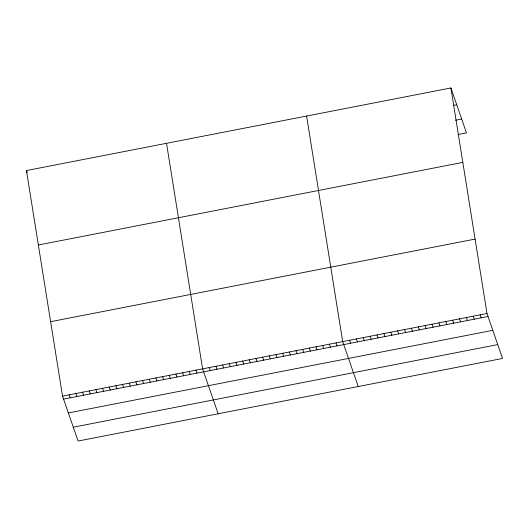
<?xml version="1.0" encoding="UTF-8"?>
<svg xmlns="http://www.w3.org/2000/svg" width="529" height="529" viewBox="0 0 529 529"><rect width="100%" height="100%" fill="white"/><g stroke="black" fill="none" stroke-linecap="round" stroke-linejoin="round"><path stroke-width="0.79" d="M450.913 87.966L486.997 313.518L502.55 358.437L78.087 441.034L62.534 396.115L26.45 170.563L450.913 87.966L466.466 132.885L458.068 134.518M453.684 105.377L456.739 104.782M455.562 120.228L461.672 119.045M38.359 245L462.822 162.396M50.625 321.685L475.088 239.088M62.534 396.115L486.997 313.518M63.566 399.097L488.029 316.501M68.36 412.937L492.823 330.341M73.293 427.194L497.756 344.597M480.127 314.861L481.159 317.836M473.25 316.197L474.282 319.172M466.38 317.532L467.411 320.514M459.509 318.868L460.541 321.85M452.632 320.21L453.664 323.186M445.762 321.546L446.793 324.522M438.891 322.882L439.923 325.864M432.021 324.217L433.053 327.2M425.144 325.553L426.176 328.535M418.274 326.896L419.305 329.871M411.403 328.231L412.435 331.214M404.533 329.567L405.564 332.549M397.656 330.903L398.687 333.885M390.786 332.245L391.817 335.221M383.915 333.581L384.947 336.556M377.038 334.917L378.07 337.899M370.168 336.252L371.199 339.234M363.297 337.595L364.329 340.57M356.427 338.93L357.459 341.906M349.55 340.266L350.582 343.248M358.232 386.52L342.68 341.602L306.595 116.049M336.008 342.904L337.039 345.88M329.342 344.2L330.374 347.176M322.67 345.497L323.702 348.479M315.998 346.793L317.03 349.775M309.326 348.095L310.358 351.071M302.661 349.391L303.692 352.374M295.989 350.687L297.02 353.67M289.317 351.99L290.348 354.966M282.651 353.286L283.683 356.262M275.979 354.582L277.011 357.564M269.307 355.878L270.339 358.86M262.635 357.181L263.667 360.156M255.97 358.477L257.001 361.459M249.298 359.773L250.329 362.755M242.626 361.076L243.657 364.051M235.96 362.372L236.992 365.347M229.288 363.668L230.32 366.65M222.616 364.97L223.648 367.946M215.944 366.266L216.976 369.242M209.279 367.562L210.311 370.545M218.16 413.777L202.607 368.858L166.523 143.306M195.935 370.161L196.967 373.137M189.27 371.457L190.301 374.439M182.598 372.753L183.629 375.735M175.926 374.056L176.957 377.032M169.254 375.352L170.285 378.328M162.588 376.648L163.62 379.63M155.916 377.944L156.948 380.926M149.244 379.247L150.276 382.222M142.579 380.543L143.61 383.525M135.907 381.839L136.938 384.821M129.235 383.141L130.266 386.117M122.563 384.438L123.594 387.413M115.897 385.734L116.929 388.716M109.225 387.03L110.257 390.012M102.553 388.332L103.585 391.308M26.45 170.563L27.224 172.798M95.888 389.628L96.919 392.611M89.216 390.924L90.247 393.907M82.544 392.227L83.575 395.203M75.872 393.523L76.903 396.499M69.206 394.819L70.238 397.801"/></g></svg>
